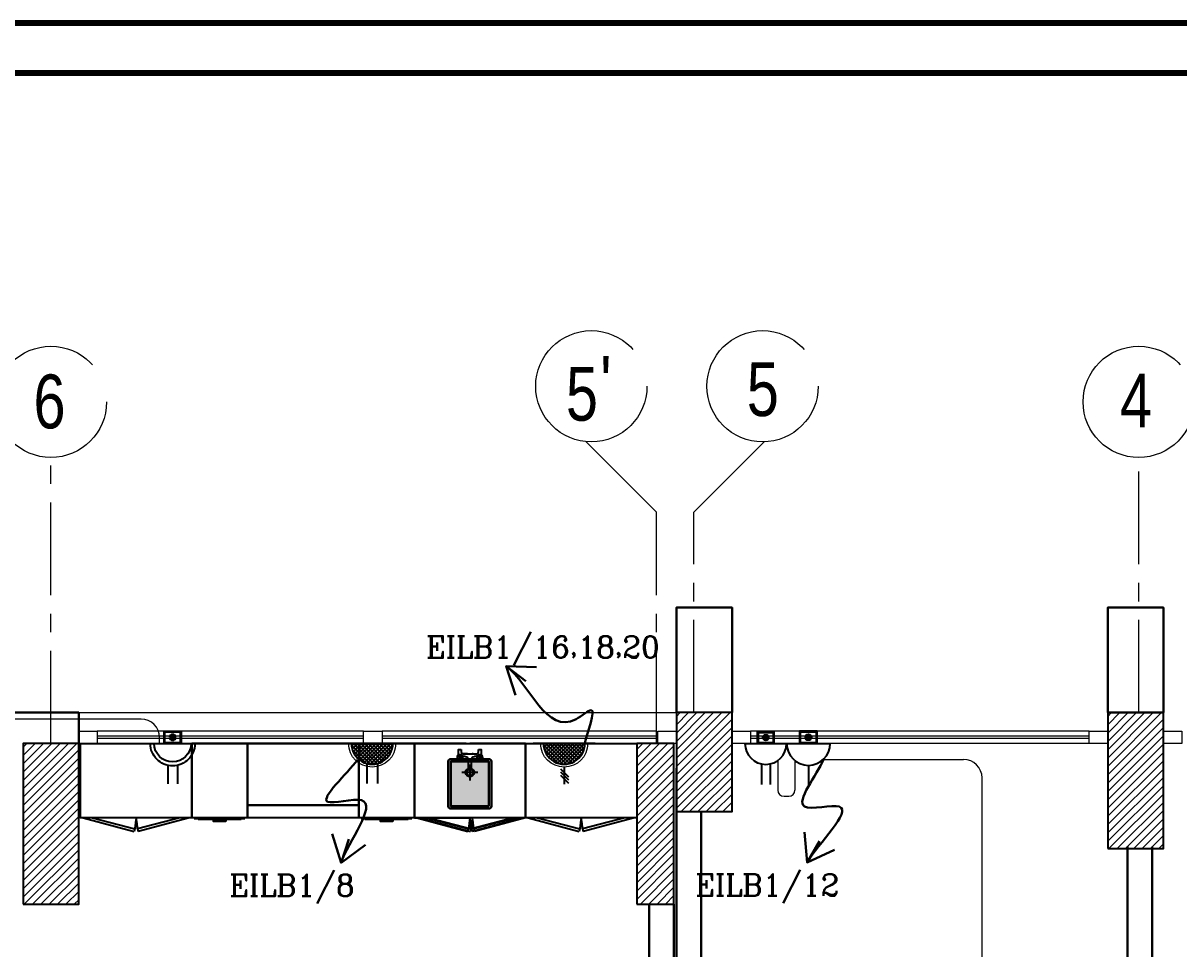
# Model space of a CAD drawing. Extents: x 1315 to 1416, y 473 to 837.
# Drawn here: x 1359.86 to 1369.21, y 535.95 to 543.44 of the extents above; entities that cross this region are included whole.
import ezdxf

# ---------------------------------------------------------------- set-up
doc = ezdxf.new("R2010")
doc.units = 0
doc.header["$MEASUREMENT"] = 0
for name, pattern in [('ACAD_ISO02W100', [15, 12, -3]), ('CENTERX2', [4, 2.5, -0.5, 0.5, -0.5]), ('DASHED', [19.05, 12.7, -6.35]), ('DASHED2', [0.375, 0.25, -0.125])]:
    doc.linetypes.add(name, pattern=pattern)
doc.layers.get('0').update_dxf_attribs({"color": 252, "linetype": 'CONTINUOUS', "lineweight": 30})
for name, color, linetype in [('-FUR', 252, 'CONTINUOUS'), ('E-SOCKETS', 6, 'CONTINUOUS'), ('POWER', 1, 'CONTINUOUS'), ('SAN', 252, 'CONTINUOUS'), ('WIRING', 4, 'CONTINUOUS')]:
    doc.layers.add(name, color=color, linetype=linetype)
for name, color, linetype, lineweight in [('axis', 252, 'CENTERX2', 5), ('Column', 252, 'CONTINUOUS', 25), ('elev', 252, 'CONTINUOUS', 9), ('Elevation', 252, 'CONTINUOUS', 18), ('hatch', 252, 'CONTINUOUS', 9), ('Socket', 3, 'CONTINUOUS', 15), ('txt in circle', 252, 'CONTINUOUS', 13), ('UG-BORDER', 20, 'CONTINUOUS', 80), ('Wall', 252, 'CONTINUOUS', 30), ('WINDOW', 252, 'CONTINUOUS', 5), ('WIRRING', 3, 'CONTINUOUS', 5)]:
    doc.layers.add(name, color=color, linetype=linetype, lineweight=lineweight)
doc.styles.add('ARIAL', font='arial.ttf')
doc.styles.add('E80', font='romanc.shx')
doc.styles.add('SOSA2', font='SOSA.shx', dxfattribs={"width": 0.8})
doc.dimstyles.new('DIM-100-IN', dxfattribs={"dimtxt": 0.22, "dimasz": 0.1, "dimexe": 0.15, "dimexo": 0.15, "dimgap": 0, "dimtad": 0, "dimrnd": 0.05, "dimzin": 1, "dimdsep": 46, "dimtxsty": 'ARIAL', "dimblk": 'DOT', "dimcen": 0.2, "dimclrd": 256, "dimclre": 256, "dimclrt": 23, "dimadec": 0, "dimazin": 0, "dimtfac": 1, "dimtmove": 2, "dimatfit": 2, "dimldrblk": 'OPEN90', "dimfxl": 0.15, "dimfxlon": 1, "dimtolj": 1, "dimtzin": 0, "dimlwe": -1, "dimarcsym": 0})
pattern_1 = [(45, (1560.84348, 200.49049), (-0.0336759605, 0.0336759605), [])]

# ---------------------------------------------------------------- blocks, each defined once
blk = doc.blocks.new('A$C11ED6BD5')
at = {"layer": 'axis', "color": 0, "ltscale": 2}
for p, q in [((-17.35, 23.8228), (-17.9207, 24.3903)), ((-17.05, 23.8228), (-16.4793, 24.3903))]:
    blk.add_line(p, q, dxfattribs=at)
at = {"layer": 'axis', "color": 0, "ltscale": 0.3}
for p, q in [((-22.25, 21.95), (-22.25, 24.2638)), ((-13.45, 22.2), (-13.45, 24.2638)), ((-17.35, 21.95), (-17.35, 23.8228)), ((-17.05, 22.2), (-17.05, 23.8228))]:
    blk.add_line(p, q, dxfattribs=at)
at = {"layer": 'axis', "color": 0}
for centre in [(-17.8781, 24.8401), (-16.4927, 24.8401), (-22.25, 24.7138), (-13.45, 24.7138)]:
    blk.add_circle(centre, 0.45, dxfattribs=at)
at = {"layer": 'txt in circle', "color": 0, "ltscale": 0.01, "attachment_point": 5, "style": 'SOSA2'}
for s, insert, char_height in [("{\\fArial|b0|i0|c0|p34;'}", (-17.7605, 24.866), 0.435456), ('5', (-17.9541, 24.7762), 0.4355), ('5', (-16.4908, 24.8138), 0.4355), ('6', (-22.2614, 24.7142), 0.4355), ('4', (-13.4715, 24.7246), 0.4355)]:
    blk.add_mtext(s, dxfattribs=dict(at, insert=insert, char_height=char_height))
blk = doc.blocks.new('5')
at = {"layer": '-FUR', "linetype": 'ACAD_ISO02W100'}
for p, q in [((41999.7885, -66320.4478), (42000.6885, -66320.4478)), ((41999.8085, -66321.0478), (42000.2221, -66321.1587)), ((41999.8858, -66321.0478), (42000.2273, -66321.1393)), ((42000.5913, -66321.0478), (42000.2498, -66321.1393)), ((42000.6685, -66321.0478), (42000.255, -66321.1587)), ((42000.2273, -66321.1393), (42000.2221, -66321.1587)), ((42000.2498, -66321.1393), (42000.255, -66321.1587))]:
    blk.add_line(p, q, dxfattribs=at)
at = {"layer": '-FUR'}
blk.add_lwpolyline([(41999.7885, -66320.4478), (42000.6885, -66320.4478), (42000.6885, -66321.0478), (41999.7885, -66321.0478)], close=True, dxfattribs=at)
at = {"layer": '-FUR', "linetype": 'ACAD_ISO02W100'}
for centre, start, end in [((42001.7538, -66321.2808), 171.26112, 174.70691), ((41998.7233, -66321.2808), 5.29309, 8.73888)]:
    blk.add_arc(centre, 1.5331, start, end, dxfattribs=at)
blk = doc.blocks.new('3')
at = {"layer": '-FUR', "linetype": 'ACAD_ISO02W100'}
blk.add_line((41990.0194, -66320.4802), (41990.4694, -66320.4802), dxfattribs=at)
at = {"layer": '-FUR'}
for p, q in [((41990.0394, -66321.0902), (41990.4494, -66321.0902)), ((41990.0694, -66321.0952), (41990.4194, -66321.0952))]:
    blk.add_line(p, q, dxfattribs=at)
blk.add_lwpolyline([(41990.0194, -66321.0802), (41990.4694, -66321.0802), (41990.4694, -66320.4802), (41990.0194, -66320.4802)], close=True, dxfattribs=at)
at = {"layer": '-FUR', "color": 1}
blk.add_lwpolyline([(41990.1944, -66321.1102), (41990.2944, -66321.1102), (41990.2944, -66321.1002), (41990.1944, -66321.1002)], close=True, dxfattribs=at)
blk = doc.blocks.new('ba7es')
at = {"layer": '-FUR', "linetype": 'ACAD_ISO02W100'}
blk.add_line((1323.8895, 576.6578), (1322.9895, 576.6578), dxfattribs=at)
for p, q in [((1323.8895, 577.2578), (1322.9895, 577.2578)), ((1322.9895, 577.2578), (1322.9895, 576.6578)), ((1323.8895, 576.6578), (1323.8895, 577.2578)), ((1322.9895, 576.6578), (1322.9895, 576.7578)), ((1322.9895, 576.7578), (1323.8895, 576.7578))]:
    blk.add_line(p, q)
blk = doc.blocks.new('YY5Y5')
at = {"layer": 'SAN', "color": 1}
for p, q in [((433.83, 542.04), (433.83, 538.56)), ((435.73, 542.41), (434.2, 542.41)), ((435.73, 540.55), (435.73, 542.41)), ((447.16, 542.41), (447.16, 540.55)), ((448.69, 542.41), (447.16, 542.41)), ((449.07, 538.56), (449.07, 542.04)), ((434.16, 537.56), (433.7, 538.02)), ((434.16, 536.15), (433.7, 535.69)), ((435.58, 537.56), (436.04, 538.02)), ((435.58, 536.15), (436.04, 535.69)), ((436.72, 537.65), (438.25, 537.65)), ((446.18, 539.55), (436.73, 539.55)), ((440.5, 535.4), (440.5, 528.74)), ((442.4, 528.74), (442.4, 535.4)), ((443.04, 539.55), (446.16, 539.55)), ((444.65, 537.65), (446.18, 537.65)), ((447.32, 537.56), (446.86, 538.02)), ((447.32, 536.15), (446.86, 535.69)), ((448.74, 537.56), (449.2, 538.02)), ((448.74, 536.15), (449.2, 535.69)), ((440.87, 528.36), (442.03, 528.36))]:
    blk.add_line(p, q, dxfattribs=at)
at = {"layer": 'SAN', "color": 1, "linetype": 'Continuous'}
blk.add_line((439.23, 539.55), (439.86, 539.55), dxfattribs=at)
at = {"layer": 'SAN', "color": 2, "linetype": 'DASHED'}
for points in [[(436.06, 527.03), (446.84, 527.03)], [(441.45, 532.42), (441.45, 521.63)]]:
    blk.add_lwpolyline(points, dxfattribs=at)
at = {"layer": 'SAN', "color": 1}
for centre, radius in [((434.87, 536.85), 2), ((434.87, 536.85), 1), ((434.87, 536.85), 0.8), ((448.03, 536.85), 2), ((448.03, 536.85), 1), ((448.03, 536.85), 0.8)]:
    blk.add_circle(centre, radius, dxfattribs=at)
for centre, radius, start, end in [((434.2, 542.04), 0.375, 90, 180), ((448.69, 542.04), 0.375, 0, 90), ((436.73, 540.55), 1, 180, 270), ((438.25, 535.4), 2.25, 0, 90), ((444.65, 535.4), 2.25, 90, 180), ((446.16, 540.55), 1, 270, 0), ((441.45, 527.03), 2.86, 109.43194, 70.56806), ((441.45, 527.03), 2.08, 117.27647, 62.72353), ((440.87, 528.74), 0.375, 180, 270), ((442.03, 528.74), 0.375, 270, 360)]:
    blk.add_arc(centre, radius, start, end, dxfattribs=at)
blk = doc.blocks.new('fd')
at = {"layer": '-FUR'}
h = blk.add_hatch(color=254, dxfattribs=at)
h.paths.add_polyline_path([(1322.6636, 576.6994), (1322.3536, 576.6994), (1322.3536, 577.0594), (1322.6636, 577.0594)], flags=16)
edge = h.paths.add_edge_path()
edge.add_line((1322.6636, 576.6794), (1322.3536, 576.6794))
edge.add_arc((1322.3536, 576.6994), 0.02, 180, 270, ccw=False)
edge.add_line((1322.3336, 576.6994), (1322.3336, 577.0594))
edge.add_arc((1322.3536, 577.0594), 0.02, 90, 180, ccw=False)
edge.add_line((1322.3536, 577.0794), (1322.6636, 577.0794))
edge.add_arc((1322.6636, 577.0594), 0.02, 0, 90, ccw=False)
edge.add_line((1322.6836, 577.0594), (1322.6836, 576.6994))
edge.add_arc((1322.6636, 576.6994), 0.02, -90, 0, ccw=False)
blk.add_hatch(color=253, dxfattribs=at).paths.add_polyline_path([(1322.6636, 577.0594), (1322.6636, 576.6994), (1322.3536, 576.6994), (1322.3536, 577.0594)])
h = blk.add_hatch(color=251, dxfattribs=at)
h.paths.add_polyline_path([(1322.6337, 577.0294), (1322.6636, 577.0594), (1322.6636, 576.6994), (1322.6336, 576.7294)])
h.paths.add_polyline_path([(1322.6336, 576.7294), (1322.6636, 576.6994), (1322.3536, 576.6994), (1322.3836, 576.7294)])
h = blk.add_hatch(color=252, dxfattribs=at)
h.paths.add_polyline_path([(1322.3836, 577.0294), (1322.3536, 577.0594), (1322.6636, 577.0594), (1322.6337, 577.0294)])
h.paths.add_polyline_path([(1322.3836, 576.7294), (1322.3536, 576.6994), (1322.3536, 577.0594), (1322.3836, 577.0294)])
for p, q in [((1322.4784, 577.2056), (1322.0597, 577.2056)), ((1322.4784, 577.2056), (1322.9597, 577.2056)), ((1322.0597, 576.6056), (1322.5097, 576.6056)), ((1322.9597, 576.6056), (1322.5097, 576.6056))]:
    blk.add_line(p, q, dxfattribs=at)
at = {"layer": '-FUR', "linetype": 'ACAD_ISO02W100'}
for p, q in [((1322.0597, 577.2056), (1322.5097, 577.2056)), ((1322.9597, 577.2056), (1322.5097, 577.2056)), ((1322.0997, 576.6056), (1322.5133, 576.4948)), ((1322.177, 576.6056), (1322.5185, 576.5141)), ((1322.8824, 576.6056), (1322.541, 576.5141)), ((1322.9597, 576.6056), (1322.5462, 576.4948)), ((1322.5185, 576.5141), (1322.5133, 576.4948)), ((1322.541, 576.5141), (1322.5462, 576.4948))]:
    blk.add_line(p, q, dxfattribs=at)
for centre, start, end in [((1324.045, 576.3727), 171.26112, 174.70691), ((1321.0144, 576.3727), 5.29309, 8.73888)]:
    blk.add_arc(centre, 1.5331, start, end, dxfattribs=at)
for p, q in [((1322.0597, 577.2056), (1322.0597, 576.6056)), ((1322.9597, 577.2056), (1322.9597, 576.6056))]:
    blk.add_line(p, q)
blk.add_lwpolyline([(1322.6636, 576.6794), (1322.3536, 576.6794, -0.414214), (1322.3336, 576.6994), (1322.3336, 577.0594, -0.414214), (1322.3536, 577.0794), (1322.6636, 577.0794, -0.414214), (1322.6836, 577.0594), (1322.6836, 576.6994, -0.414214)], format="xyb", close=True)
blk.add_lwpolyline([(1322.6636, 576.6794), (1322.3536, 576.6794, -0.414214), (1322.3336, 576.6994), (1322.3336, 577.0594, -0.414214), (1322.3536, 577.0794), (1322.6636, 577.0794, -0.414214), (1322.6836, 577.0594), (1322.6836, 576.6994, -0.414214)], format="xyb", close=True)
blk.add_lwpolyline([(1322.6636, 576.6994), (1322.3536, 576.6994), (1322.3536, 577.0594), (1322.6636, 577.0594)], close=True)
at = {"extrusion": (0, 0, -1), "xscale": 0.0121000000000322, "yscale": 0.0121000000000322, "zscale": -0.0121}
blk.add_blockref('YY5Y5', (-1327.8502, 570.5947), dxfattribs=at)
blk = doc.blocks.new('juy')
blk.add_line((1322.9597, 577.2056), (1322.9597, 576.6056))
blk.add_blockref('fd', (0, 0))
blk = doc.blocks.new('LAB 2')
h = blk.add_hatch(color=251)
h.set_gradient(color1=(255, 191, 127), color2=(255, 181, 107), one_color=1, tint=0.71)
h.paths.add_polyline_path([(1000.0421, 445.0029), (999.7321, 445.0029), (999.7321, 444.6429), (1000.0421, 444.6429)], flags=0)
edge = h.paths.add_edge_path(flags=17)
edge.add_line((1000.0421, 445.0229), (999.7321, 445.0229))
edge.add_arc((999.7321, 445.0029), 0.02, 90, 180)
edge.add_line((999.7121, 445.0029), (999.7121, 444.6429))
edge.add_arc((999.7321, 444.6429), 0.02, 180, 270)
edge.add_line((999.7321, 444.6229), (1000.0421, 444.6229))
edge.add_arc((1000.0421, 444.6429), 0.02, 270, 360)
edge.add_line((1000.0621, 444.6429), (1000.0621, 445.0029))
edge.add_arc((1000.0421, 445.0029), 0.02, 360, 450)
edge = h.paths.add_edge_path(flags=0)
edge.add_line((999.8756, 444.7099), (999.8756, 444.6293))
edge = h.paths.add_edge_path(flags=0)
edge.add_line((999.8987, 444.6293), (999.8987, 444.7099))
edge = h.paths.add_edge_path(flags=0)
edge.add_line((999.8871, 444.6653), (999.8871, 444.7959))
edge = h.paths.add_edge_path(flags=0)
edge.add_line((999.9524, 444.7306), (999.8219, 444.7306))
edge = h.paths.add_edge_path(flags=0)
edge.add_arc((999.8871, 444.7306), 0.0346, -70.56806, 250.56806, ccw=False)
edge = h.paths.add_edge_path(flags=0)
edge.add_arc((999.8871, 444.7306), 0.0251, -62.72353, 242.72353, ccw=False)
edge = h.paths.add_edge_path(flags=0)
edge.add_arc((999.8802, 444.7099), 0.00454, 90, 180, ccw=False)
edge = h.paths.add_edge_path(flags=0)
edge.add_arc((999.8941, 444.7099), 0.00454, 0, 90, ccw=False)
edge = h.paths.add_edge_path(flags=0)
edge.add_line((999.8941, 444.7145), (999.8802, 444.7145))
edge = h.paths.add_edge_path(flags=16)
edge.add_arc((999.8075, 444.6117), 0.0121, 0, 360, ccw=False)
edge = h.paths.add_edge_path(flags=16)
edge.add_line((999.9582, 444.6203), (999.9527, 444.6258))
edge = h.paths.add_edge_path(flags=16)
edge.add_line((999.9753, 444.6203), (999.9809, 444.6258))
edge = h.paths.add_edge_path(flags=16)
edge.add_line((999.799, 444.6203), (999.7934, 444.6258))
edge = h.paths.add_edge_path(flags=16)
edge.add_line((999.8161, 444.6203), (999.8216, 444.6258))
h = blk.add_hatch(color=251)
h.set_gradient(color1=(255, 191, 127), color2=(255, 181, 107), one_color=1, tint=0.71)
edge = h.paths.add_edge_path(flags=17)
edge.add_line((1000.0421, 445.0229), (999.7321, 445.0229))
edge.add_arc((999.7321, 445.0029), 0.02, 90, 180)
edge.add_line((999.7121, 445.0029), (999.7121, 444.6429))
edge.add_arc((999.7321, 444.6429), 0.02, 180, 270)
edge.add_line((999.7321, 444.6229), (1000.0421, 444.6229))
edge.add_arc((1000.0421, 444.6429), 0.02, 270, 360)
edge.add_line((1000.0621, 444.6429), (1000.0621, 445.0029))
edge.add_arc((1000.0421, 445.0029), 0.02, 360, 450)
h.paths.add_polyline_path([(1000.0421, 445.0029), (999.7321, 445.0029), (999.7321, 444.6429), (1000.0421, 444.6429)], flags=0)
edge = h.paths.add_edge_path(flags=0)
edge.add_line((999.8756, 444.7099), (999.8756, 444.6293))
edge = h.paths.add_edge_path(flags=0)
edge.add_line((999.8987, 444.6293), (999.8987, 444.7099))
edge = h.paths.add_edge_path(flags=0)
edge.add_line((999.8871, 444.6653), (999.8871, 444.7959))
edge = h.paths.add_edge_path(flags=0)
edge.add_line((999.9524, 444.7306), (999.8219, 444.7306))
edge = h.paths.add_edge_path(flags=0)
edge.add_arc((999.8871, 444.7306), 0.0346, -70.56806, 250.56806, ccw=False)
edge = h.paths.add_edge_path(flags=0)
edge.add_arc((999.8871, 444.7306), 0.0251, -62.72353, 242.72353, ccw=False)
edge = h.paths.add_edge_path(flags=0)
edge.add_arc((999.8802, 444.7099), 0.00454, 90, 180, ccw=False)
edge = h.paths.add_edge_path(flags=0)
edge.add_arc((999.8941, 444.7099), 0.00454, 0, 90, ccw=False)
edge = h.paths.add_edge_path(flags=0)
edge.add_line((999.8941, 444.7145), (999.8802, 444.7145))
edge = h.paths.add_edge_path(flags=16)
edge.add_arc((999.8075, 444.6117), 0.0121, 0, 360, ccw=False)
edge = h.paths.add_edge_path(flags=16)
edge.add_line((999.9582, 444.6203), (999.9527, 444.6258))
edge = h.paths.add_edge_path(flags=16)
edge.add_line((999.9753, 444.6203), (999.9809, 444.6258))
edge = h.paths.add_edge_path(flags=16)
edge.add_line((999.799, 444.6203), (999.7934, 444.6258))
edge = h.paths.add_edge_path(flags=16)
edge.add_line((999.8161, 444.6203), (999.8216, 444.6258))
h = blk.add_hatch(color=251)
h.set_gradient(color1=(255, 191, 127), color2=(255, 181, 107), one_color=1, tint=0.71)
edge = h.paths.add_edge_path(flags=16)
edge.add_line((1000.0421, 445.0229), (999.7321, 445.0229))
edge.add_arc((999.7321, 445.0029), 0.02, 90, 180)
edge.add_line((999.7121, 445.0029), (999.7121, 444.6429))
edge.add_arc((999.7321, 444.6429), 0.02, 180, 270)
edge.add_line((999.7321, 444.6229), (1000.0421, 444.6229))
edge.add_arc((1000.0421, 444.6429), 0.02, 270, 360)
edge.add_line((1000.0621, 444.6429), (1000.0621, 445.0029))
edge.add_arc((1000.0421, 445.0029), 0.02, 360, 450)
edge = h.paths.add_edge_path()
edge.add_arc((999.8075, 444.6117), 0.0242, 0, 360, ccw=False)
edge = h.paths.add_edge_path(flags=16)
edge.add_arc((999.8075, 444.6117), 0.0121, 0, 360, ccw=False)
edge = h.paths.add_edge_path(flags=16)
edge.add_arc((999.8075, 444.6117), 0.00968, 0, 360, ccw=False)
edge = h.paths.add_edge_path(flags=16)
edge.add_line((999.799, 444.6203), (999.7934, 444.6258))
edge = h.paths.add_edge_path(flags=16)
edge.add_line((999.799, 444.6032), (999.7934, 444.5976))
edge = h.paths.add_edge_path(flags=16)
edge.add_line((999.8161, 444.6203), (999.8216, 444.6258))
edge = h.paths.add_edge_path(flags=16)
edge.add_line((999.8161, 444.6032), (999.8216, 444.5976))
h = blk.add_hatch(color=251)
h.set_gradient(color1=(255, 191, 127), color2=(255, 181, 107), one_color=1, tint=0.71)
edge = h.paths.add_edge_path(flags=16)
edge.add_line((1000.0421, 445.0229), (999.7321, 445.0229))
edge.add_arc((999.7321, 445.0029), 0.02, 90, 180)
edge.add_line((999.7121, 445.0029), (999.7121, 444.6429))
edge.add_arc((999.7321, 444.6429), 0.02, 180, 270)
edge.add_line((999.7321, 444.6229), (1000.0421, 444.6229))
edge.add_arc((1000.0421, 444.6429), 0.02, 270, 360)
edge.add_line((1000.0621, 444.6429), (1000.0621, 445.0029))
edge.add_arc((1000.0421, 445.0029), 0.02, 360, 450)
edge = h.paths.add_edge_path()
edge.add_arc((999.9668, 444.6117), 0.0242, 0, 360, ccw=False)
edge = h.paths.add_edge_path(flags=16)
edge.add_arc((999.9668, 444.6117), 0.0121, 0, 360, ccw=False)
edge = h.paths.add_edge_path(flags=16)
edge.add_arc((999.9668, 444.6117), 0.00968, 0, 360, ccw=False)
edge = h.paths.add_edge_path(flags=16)
edge.add_line((999.9582, 444.6203), (999.9527, 444.6258))
edge = h.paths.add_edge_path(flags=16)
edge.add_line((999.9582, 444.6032), (999.9527, 444.5976))
edge = h.paths.add_edge_path(flags=16)
edge.add_line((999.9753, 444.6203), (999.9809, 444.6258))
edge = h.paths.add_edge_path(flags=16)
edge.add_line((999.9753, 444.6032), (999.9809, 444.5976))
h = blk.add_hatch(color=251)
h.set_gradient(color1=(255, 191, 127), color2=(255, 181, 107), one_color=1, tint=0.71)
edge = h.paths.add_edge_path(flags=16)
edge.add_line((1000.0421, 445.0229), (999.7321, 445.0229))
edge.add_arc((999.7321, 445.0029), 0.02, 90, 180)
edge.add_line((999.7121, 445.0029), (999.7121, 444.6429))
edge.add_arc((999.7321, 444.6429), 0.02, 180, 270)
edge.add_line((999.7321, 444.6229), (1000.0421, 444.6229))
edge.add_arc((1000.0421, 444.6429), 0.02, 270, 360)
edge.add_line((1000.0621, 444.6429), (1000.0621, 445.0029))
edge.add_arc((1000.0421, 445.0029), 0.02, 360, 450)
edge = h.paths.add_edge_path(flags=0)
edge.add_line((999.8756, 444.7099), (999.8756, 444.6293))
edge = h.paths.add_edge_path()
edge.add_arc((999.8484, 444.6293), 0.0272, 270, 360, ccw=False)
h = blk.add_hatch(color=251)
h.set_gradient(color1=(255, 191, 127), color2=(255, 181, 107), one_color=1, tint=0.71)
edge = h.paths.add_edge_path(flags=16)
edge.add_line((1000.0421, 445.0229), (999.7321, 445.0229))
edge.add_arc((999.7321, 445.0029), 0.02, 90, 180)
edge.add_line((999.7121, 445.0029), (999.7121, 444.6429))
edge.add_arc((999.7321, 444.6429), 0.02, 180, 270)
edge.add_line((999.7321, 444.6229), (1000.0421, 444.6229))
edge.add_arc((1000.0421, 444.6429), 0.02, 270, 360)
edge.add_line((1000.0621, 444.6429), (1000.0621, 445.0029))
edge.add_arc((1000.0421, 445.0029), 0.02, 360, 450)
edge = h.paths.add_edge_path(flags=0)
edge.add_line((999.8987, 444.6293), (999.8987, 444.7099))
edge = h.paths.add_edge_path()
edge.add_arc((999.9259, 444.6293), 0.0272, 180, 270, ccw=False)
h = blk.add_hatch(color=251)
h.set_gradient(color1=(255, 191, 127), color2=(255, 181, 107), one_color=1, tint=0.71)
edge = h.paths.add_edge_path(flags=16)
edge.add_line((1000.0421, 445.0229), (999.7321, 445.0229))
edge.add_arc((999.7321, 445.0029), 0.02, 90, 180)
edge.add_line((999.7121, 445.0029), (999.7121, 444.6429))
edge.add_arc((999.7321, 444.6429), 0.02, 180, 270)
edge.add_line((999.7321, 444.6229), (1000.0421, 444.6229))
edge.add_arc((1000.0421, 444.6429), 0.02, 270, 360)
edge.add_line((1000.0621, 444.6429), (1000.0621, 445.0029))
edge.add_arc((1000.0421, 445.0029), 0.02, 360, 450)
h.paths.add_polyline_path([(1000.0421, 445.0029), (999.7321, 445.0029), (999.7321, 444.6429), (1000.0421, 444.6429)], flags=0)
edge = h.paths.add_edge_path(flags=17)
edge.add_line((1000.0421, 445.0229), (999.7321, 445.0229))
edge.add_arc((999.7321, 445.0029), 0.02, 90, 180)
edge.add_line((999.7121, 445.0029), (999.7121, 444.6429))
edge.add_arc((999.7321, 444.6429), 0.02, 180, 270)
edge.add_line((999.7321, 444.6229), (1000.0421, 444.6229))
edge.add_arc((1000.0421, 444.6429), 0.02, 270, 360)
edge.add_line((1000.0621, 444.6429), (1000.0621, 445.0029))
edge.add_arc((1000.0421, 445.0029), 0.02, 360, 450)
edge = h.paths.add_edge_path(flags=0)
edge.add_line((999.8756, 444.7099), (999.8756, 444.6293))
edge = h.paths.add_edge_path(flags=0)
edge.add_line((999.8987, 444.6293), (999.8987, 444.7099))
edge = h.paths.add_edge_path(flags=0)
edge.add_line((999.8871, 444.6653), (999.8871, 444.7959))
edge = h.paths.add_edge_path(flags=0)
edge.add_line((999.9524, 444.7306), (999.8219, 444.7306))
edge = h.paths.add_edge_path(flags=0)
edge.add_arc((999.8871, 444.7306), 0.0346, -70.56806, 250.56806, ccw=False)
edge = h.paths.add_edge_path(flags=0)
edge.add_arc((999.8871, 444.7306), 0.0251, -62.72353, 242.72353, ccw=False)
edge = h.paths.add_edge_path(flags=0)
edge.add_arc((999.8802, 444.7099), 0.00454, 90, 180, ccw=False)
edge = h.paths.add_edge_path(flags=0)
edge.add_arc((999.8941, 444.7099), 0.00454, 0, 90, ccw=False)
edge = h.paths.add_edge_path(flags=0)
edge.add_line((999.8941, 444.7145), (999.8802, 444.7145))
edge = h.paths.add_edge_path(flags=16)
edge.add_arc((999.9668, 444.6117), 0.0121, 0, 360, ccw=False)
edge = h.paths.add_edge_path(flags=16)
edge.add_arc((999.8075, 444.6117), 0.0121, 0, 360, ccw=False)
edge = h.paths.add_edge_path(flags=16)
edge.add_line((999.9582, 444.6203), (999.9527, 444.6258))
edge = h.paths.add_edge_path(flags=16)
edge.add_line((999.9753, 444.6203), (999.9809, 444.6258))
edge = h.paths.add_edge_path(flags=16)
edge.add_line((999.799, 444.6203), (999.7934, 444.6258))
edge = h.paths.add_edge_path(flags=16)
edge.add_line((999.8161, 444.6203), (999.8216, 444.6258))
at = {"color": 251, "xscale": -1, "rotation": 180}
for name, p in [('juy', (-322.6215, 1021.7024)), ('ba7es', (-324.9013, 1021.7546))]:
    blk.add_blockref(name, p, dxfattribs=at)
at = {"layer": 'Wall', "color": 251, "lineweight": 20, "xscale": -1, "rotation": 180}
for p in [(-41003.0503, -65875.9511), (-41000.3503, -65875.9511), (-40999.4503, -65875.9511)]:
    blk.add_blockref('5', p, dxfattribs=at)
at = {"layer": 'Wall', "color": 251, "lineweight": 20, "rotation": 180}
for p in [(42988.1076, -65875.9834), (42989.4576, -65875.9834)]:
    blk.add_blockref('3', p, dxfattribs=at)
blk = doc.blocks.new('220v outlet')
at = {"layer": 'E-SOCKETS'}
blk.add_hatch(color=2, dxfattribs=at).paths.add_polyline_path([(100.561, -42.975, 1), (100.464, -42.975, 1)])
at = {"layer": 'E-SOCKETS', "color": 2}
for p, q in [((100.512, -42.52), (100.512, -42.175)), ((100.866, -42.874), (100.159, -42.874)), ((100.866, -42.874), (100.159, -42.874))]:
    blk.add_line(p, q, dxfattribs=at)
for points in [[(100.374, -42.874), (100.651, -42.874), (100.651, -43.077), (100.374, -43.077)], [(100.387, -42.887), (100.638, -42.887), (100.638, -43.063), (100.387, -43.063)]]:
    blk.add_lwpolyline(points, close=True, dxfattribs=at)
blk.add_circle((100.512, -42.975), 0.0484, dxfattribs=at)
blk.add_arc((100.512, -42.874), 0.353, 0, 180, dxfattribs=at)
blk = doc.blocks.new('DOUBLEX POWER SOCKET')
at = {"layer": 'POWER', "ltscale": 0.05}
h = blk.add_hatch(dxfattribs=at)
h.set_pattern_fill('ANSI37', color=213, scale=0.000177778, angle=-90, style=0)
h.set_pattern_definition([(135, (-134.804893, -140.661473), (0.0117851071, 0.0117851071), []), (45, (-134.804893, -140.661473), (0.0117851071, -0.0117851071), [])])
edge = h.paths.add_edge_path()
edge.add_line((112.7598, -131.9321), (112.4931, -131.9321))
edge.add_ellipse((112.6264, -131.9321), major_axis=(0.1333, 0), ratio=1, start_angle=0.00923, end_angle=180.00923, ccw=False)
at = {"color": 7}
blk.add_arc((112.6264, -131.9321), 0.1515, 0, 180, dxfattribs=at)
at = {"layer": 'POWER', "color": 6}
for p, q in [((112.5918, -131.8033), (112.5918, -131.6747)), ((112.6611, -131.8033), (112.6611, -131.6747)), ((112.8264, -131.9321), (112.4264, -131.9321))]:
    blk.add_line(p, q, dxfattribs=at)
at = {"layer": 'POWER', "color": 6, "extrusion": (0, 0, -1)}
blk.add_ellipse((112.6264, -131.9321), major_axis=(0.1333, 0), ratio=1, start_param=3.141431, end_param=6.283024, dxfattribs=at)
blk = doc.blocks.new('DOPLEX SOCKET WP')
at = {"layer": 'E-SOCKETS'}
blk.add_hatch(color=2, dxfattribs=at).paths.add_polyline_path([(48.2533, -124.2906, -1), (48.301, -124.2906, -1)])
at = {"layer": 'E-SOCKETS', "color": 2}
for p, q in [((48.2373, -124.0647), (48.2373, -123.9156)), ((48.3173, -124.0647), (48.3173, -123.9156)), ((48.0968, -124.2406), (48.4575, -124.2406)), ((48.1027, -124.2406), (48.4515, -124.2406))]:
    blk.add_line(p, q, dxfattribs=at)
for points in [[(48.3454, -124.2406), (48.2089, -124.2406), (48.2089, -124.3406), (48.3454, -124.3406)], [(48.3388, -124.2471), (48.2154, -124.2471), (48.2154, -124.3341), (48.3388, -124.3341)]]:
    blk.add_lwpolyline(points, close=True, dxfattribs=at)
blk.add_circle((48.2771, -124.2906), 0.0239, dxfattribs=at)
at = {"layer": 'E-SOCKETS', "color": 7, "linetype": 'DASHED'}
blk.add_arc((48.2771, -124.2406), 0.1804, 0, 180, dxfattribs=at)
at = {"layer": 'E-SOCKETS', "color": 2}
blk.add_arc((48.2771, -124.2406), 0.1491, 0, 180, dxfattribs=at)
blk = doc.blocks.new('_Dot')
at = {"color": 0, "linetype": 'ByBlock', "lineweight": -2}
blk.add_line((-0.5, 0), (-1, 0), dxfattribs=at)
at = {"color": 0, "linetype": 'ByBlock', "const_width": 0.5}
blk.add_lwpolyline([(-0.25, 0, 1), (0.25, 0, 1)], format="xyb", close=True, dxfattribs=at)
blk = doc.blocks.new('INDUSTRIAL SOCKET 3PH')
at = {"layer": 'POWER', "ltscale": 0.05}
h = blk.add_hatch(dxfattribs=at)
h.set_pattern_fill('ANSI37', color=213, scale=0.00022374, style=0)
h.set_pattern_definition([(225, (63.929094, -429.509574), (-0.0148320304, 0.0148320304), []), (135, (63.929094, -429.509574), (0.0148320304, 0.0148320304), [])])
edge = h.paths.add_edge_path()
edge.add_line((52.9429, -117.9395), (52.9429, -118.2751))
edge.add_ellipse((52.9429, -118.1073), major_axis=(0, 0.1678), ratio=1, start_angle=0.00923, end_angle=180.00923, ccw=False)
at = {"color": 7}
blk.add_arc((52.9429, -118.1073), 0.1907, 90, 270, dxfattribs=at)
at = {"layer": 'POWER', "color": 6}
for p, q in [((52.9429, -117.8556), (52.9429, -118.359)), ((52.6876, -118.1383), (52.6233, -118.0719)), ((52.7131, -118.1384), (52.6488, -118.072)), ((52.7386, -118.1384), (52.6743, -118.0721)), ((52.7521, -118.1073), (52.6136, -118.107))]:
    blk.add_line(p, q, dxfattribs=at)
at = {"layer": 'POWER', "color": 6, "extrusion": (0, 0, -1)}
blk.add_ellipse((52.9429, -118.1073), major_axis=(0, 0.1678), ratio=1, start_param=3.141431, end_param=6.283024, dxfattribs=at)
blk = doc.blocks.new('A$C14C34A6D')
at = {"layer": 'E-SOCKETS'}
blk.add_hatch(color=2, dxfattribs=at).paths.add_polyline_path([(0.047, -0.097, 1), (-0.047, -0.097, 1)])
at = {"layer": 'E-SOCKETS', "color": 2}
for p, q in [((-0.07, 0.333), (-0.07, 0.672)), ((0.07, 0.333), (0.07, 0.672)), ((0.34, 0), (-0.34, 0)), ((0.34, 0), (-0.34, 0))]:
    blk.add_line(p, q, dxfattribs=at)
for points in [[(-0.133, 0), (0.133, 0), (0.133, -0.195), (-0.133, -0.195)], [(-0.12, -0.013), (0.12, -0.013), (0.12, -0.182), (-0.12, -0.182)]]:
    blk.add_lwpolyline(points, close=True, dxfattribs=at)
blk.add_circle((0, -0.097), 0.0465, dxfattribs=at)
blk.add_arc((0, 0), 0.34, 0, 180, dxfattribs=at)

msp = doc.modelspace()

# ---------------------------------------------------------------- hatches: boundary and pattern name
at = {"layer": 'hatch'}
h = msp.add_hatch(dxfattribs=at)
h.set_pattern_fill('ANSI31', color=256, scale=0.015, style=0)
h.set_pattern_definition([(45, (1557.353467, 199.440416), (-0.0336759605, 0.0336759605), [])])
h.paths.add_polyline_path([(1365.1463, 537.0625), (1365.5963, 537.0625), (1365.5963, 537.8626), (1365.1463, 537.8626)])
h = msp.add_hatch(dxfattribs=at)
h.set_pattern_fill('ANSI31', color=256, scale=0.015, style=0)
h.set_pattern_definition([(45, (1560.84348, 199.440416), (-0.0336759605, 0.0336759605), [])])
h.paths.add_polyline_path([(1368.6363, 536.7625), (1369.0863, 536.7625), (1369.0863, 537.8626), (1368.6363, 537.8626)])
h = msp.add_hatch(dxfattribs=at)
h.set_pattern_fill('ANSI31', color=256, scale=0.015, style=0)
h.set_pattern_definition(pattern_1)
h.paths.add_polyline_path([(1359.8613, 536.3126), (1360.3113, 536.3126), (1360.3113, 537.6126), (1359.8613, 537.6126)])
h = msp.add_hatch(dxfattribs=at)
h.set_pattern_fill('ANSI31', color=256, scale=0.015, style=0)
h.set_pattern_definition(pattern_1)
h.paths.add_polyline_path([(1364.8263, 536.3126), (1365.1263, 536.3126), (1365.1263, 537.6126), (1364.8263, 537.6126)])

# ---------------------------------------------------------------- linework, layer by layer
at = {"layer": 'Column'}
for points in [[(1365.1463, 537.0625), (1365.5963, 537.0625), (1365.5963, 537.8626), (1365.1463, 537.8626)], [(1368.6363, 536.7625), (1369.0863, 536.7625), (1369.0863, 537.8626), (1368.6363, 537.8626)], [(1359.8613, 536.3126), (1360.3113, 536.3126), (1360.3113, 537.6126), (1359.8613, 537.6126)], [(1364.8263, 536.3126), (1365.1263, 536.3126), (1365.1263, 537.6126), (1364.8263, 537.6126)], [(1364.8263, 536.3126), (1365.1263, 536.3126), (1365.1263, 537.6126), (1364.8263, 537.6126)]]:
    msp.add_lwpolyline(points, close=True, dxfattribs=at)
at = {"layer": 'elev', "linetype": 'Continuous'}
for points in [[(1360.3113, 537.7126), (1360.4613, 537.7126), (1360.4613, 537.6126), (1360.3113, 537.6126)], [(1362.6163, 537.7126), (1362.7663, 537.7126), (1362.7663, 537.6126), (1362.6163, 537.6126)], [(1364.9963, 537.7126), (1365.1463, 537.7126), (1365.1463, 537.6126), (1364.9963, 537.6126)], [(1365.5963, 537.7126), (1365.7463, 537.7126), (1365.7463, 537.6126), (1365.5963, 537.6126)], [(1368.4863, 537.7126), (1368.6363, 537.7126), (1368.6363, 537.6126), (1368.4863, 537.6126)], [(1369.0865, 537.7126), (1369.2365, 537.7126), (1369.2365, 537.6126), (1369.0865, 537.6126)]]:
    msp.add_lwpolyline(points, close=True, dxfattribs=at)
at = {"layer": 'Elevation'}
msp.add_line((1360.3113, 537.8626), (1365.1463, 537.8626), dxfattribs=at)
at = {"layer": 'UG-BORDER'}
for p, q in [((1411.3756, 543.4406), (1315.3756, 543.4406)), ((1410.9712, 543.0361), (1315.7801, 543.0361))]:
    msp.add_line(p, q, dxfattribs=at)
at = {"layer": 'Wall', "linetype": 'Continuous'}
for p, q in [((1355.0363, 537.8626), (1360.3113, 537.8626)), ((1360.3113, 537.8626), (1360.3113, 537.6126)), ((1365.1463, 537.4126), (1365.1463, 534.8626)), ((1365.3463, 537.0625), (1365.3463, 534.6626)), ((1368.7963, 533.5626), (1368.7963, 536.7794)), ((1368.9963, 531.6126), (1368.9963, 536.7773)), ((1364.9263, 536.3126), (1364.9263, 534.6626))]:
    msp.add_line(p, q, dxfattribs=at)
for points in [[(1365.5963, 537.8626), (1365.5963, 537.8626), (1365.5963, 538.7126), (1365.1463, 538.7126), (1365.1463, 537.8626)], [(1365.1263, 534.8626), (1365.1263, 536.3126)]]:
    msp.add_lwpolyline(points, dxfattribs=at)
msp.add_lwpolyline([(1368.6363, 537.8626), (1369.0863, 537.8626), (1369.0863, 538.7126), (1368.6363, 538.7126)], close=True, dxfattribs=at)
at = {"layer": 'WINDOW', "linetype": 'Continuous'}
for p, q in [((1362.6163, 537.7126), (1360.4613, 537.7126)), ((1362.6163, 537.6726), (1360.4613, 537.6726)), ((1362.6163, 537.6526), (1360.4613, 537.6526)), ((1364.9863, 537.7126), (1362.7663, 537.7126)), ((1364.9863, 537.6726), (1362.7663, 537.6726)), ((1364.9863, 537.6526), (1362.7663, 537.6526)), ((1368.4863, 537.7126), (1365.7463, 537.7126)), ((1368.4863, 537.6726), (1365.7463, 537.6726)), ((1368.4863, 537.6526), (1365.7463, 537.6526)), ((1362.6163, 537.6126), (1360.4613, 537.6126)), ((1362.6163, 537.6126), (1362.5113, 537.6126)), ((1364.9863, 537.6126), (1362.7663, 537.6126)), ((1365.1463, 537.6126), (1364.6363, 537.6126)), ((1368.4863, 537.6126), (1365.7463, 537.6126))]:
    msp.add_line(p, q, dxfattribs=at)
at = {"layer": 'WIRRING', "color": 3}
for p, q in [((1360.8153, 537.8099), (1359.3241, 537.8099)), ((1360.9653, 537.6126), (1360.9653, 537.6599)), ((1365.9669, 537.4753), (1365.9669, 537.2355)), ((1366.1057, 537.4729), (1366.1057, 537.2355)), ((1366.0169, 537.1855), (1366.0557, 537.1855))]:
    msp.add_line(p, q, dxfattribs=at)
at = {"layer": 'WIRRING', "linetype": 'Continuous'}
for p, q in [((1366.3358, 537.4839), (1367.469, 537.4839)), ((1367.619, 533.6569), (1367.619, 537.3339))]:
    msp.add_line(p, q, dxfattribs=at)
at = {"layer": 'WIRRING', "color": 3}
for centre, radius, start, end in [((1360.8153, 537.6599), 0.15, 0, 90), ((1366.0169, 537.2355), 0.05, 180, 270), ((1366.0557, 537.2355), 0.05, 270, 0)]:
    msp.add_arc(centre, radius, start, end, dxfattribs=at)
at = {"layer": 'WIRRING', "linetype": 'Continuous'}
msp.add_arc((1367.469, 537.3339), 0.15, 0, 90, dxfattribs=at)

# ---------------------------------------------------------------- block references
at = {"color": 3, "xscale": -1, "rotation": 180}
msp.add_blockref('LAB 2', (363.5881, 982.1093), dxfattribs=at)
at = {"layer": 'axis'}
msp.add_blockref('A$C11ED6BD5', (1382.3363, 515.6626), dxfattribs=at)
at = {"layer": 'Socket', "color": 3, "linetype": 'DASHED2', "xscale": 0.4950000000000046, "yscale": 0.4950000000000046, "zscale": 0.4950000000000046, "rotation": 180}
msp.add_blockref('A$C14C34A6D', (1365.8693, 537.6123), dxfattribs=at)
at = {"layer": 'WIRRING', "linetype": 'Continuous', "xscale": -1}
for name, p, rotation in [('DOPLEX SOCKET WP', (1312.7937, 413.372), 180), ('INDUSTRIAL SOCKET 3PH', (1482.3459, 484.6697), 270)]:
    msp.add_blockref(name, p, dxfattribs=dict(at, rotation=rotation))
at = {"layer": 'WIRRING', "color": 3, "linetype": 'Continuous', "xscale": 0.5, "yscale": 0.5, "zscale": 0.5, "rotation": 180}
msp.add_blockref('220v outlet', (1416.4706, 516.1754), dxfattribs=at)
at = {"layer": 'WIRRING', "linetype": 'Continuous', "xscale": -1.258540144319567, "yscale": 1.258540144319567, "zscale": 1.25854014431959, "rotation": 180}
msp.add_blockref('DOUBLEX POWER SOCKET', (1220.9401, 371.5707), dxfattribs=at)

# ---------------------------------------------------------------- texts
at = {"layer": 'WIRING', "color": 4, "style": 'E80'}
for s, p in [('EILB1/16,18,20', (1363.1212, 538.3048, -162.9789)), ('EILB1/8', (1361.5299, 536.3771, -162.9789)), ('EILB1/12', (1365.3, 536.3799, -162.9789))]:
    msp.add_text(s, height=0.1764, dxfattribs=at).set_placement(p)

# ---------------------------------------------------------------- leaders
at = {"layer": 'WIRRING', "color": 6, "linetype": 'ByBlock', "path_type": 1}
for points in [[(1363.7701, 538.2385), (1364.3343, 537.8087), (1364.456, 537.8827), (1364.4064, 537.6126)], [(1362.434, 536.6475), (1362.5987, 537.1531), (1362.3251, 537.1413), (1362.5657, 537.4811)], [(1366.2041, 536.6504), (1366.4641, 537.1019), (1366.1836, 537.1024), (1366.3358, 537.4839)]]:
    msp.add_leader(points, dimstyle='DIM-100-IN', override={"dimasz": 0.2, "dimgap": 0.1, "dimtad": 0, "dimfxl": 1.25, "dimfxlon": 1}, dxfattribs=at)

doc.saveas('drawing.dxf')
